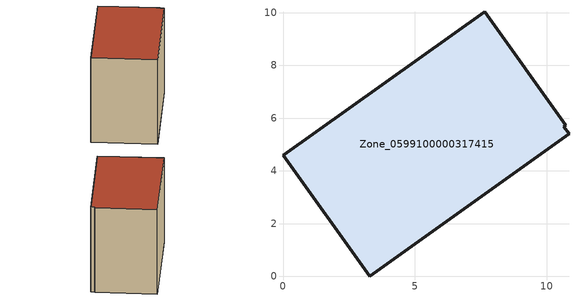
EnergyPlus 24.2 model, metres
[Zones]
Zone_0599100000317415
 floor ground (C_G): 0,4.59 7.65,10.04 10.72,5.73 10.64,5.67 10.84,5.4 3.28,0 z0
 wall outside (C_F): 0,4.59 3.28,0 10.84,5.4 10.64,5.67 10.72,5.73 7.65,10.04 0,4.59 z0:8.07
 roof outside (C_R): 7.65,10.04 0,4.59 3.28,0 10.84,5.4 10.64,5.67 10.72,5.73 z8.07
[BUILDING]
Pand.0599100000317415: North Axis=0; Terrain=City; Loads Convergence Tolerance Value=0.04; Temperature Convergence Tolerance Value=0.4; Solar Distribution=FullExterior; Maximum Number of Warmup Days=25; Minimum Number of Warmup Days=1
[Site:Location]
Rotterdam.The.Hague.AP_ZH_NLD Design_Conditions: Latitude=51.96; Longitude=4.45; Time Zone=1; Elevation=-4.5
[SITE:GROUNDTEMPERATURE:BUILDINGSURFACE]
18, 18, 18, 18, 18, 18, 18, 18, 18, 18, 18, 18
[MATERIAL] Thermal Absorptance=0.9; Solar Absorptance=0.7; Visible Absorptance=0.7
Name | Roughness | Thickness | Conductivity | Density | Specific Heat
G.TC.1975-1991 | MediumSmooth | 0.15 | 0.288461 | 540 | 1210
F.TC.1975-1991 | Rough | 0.3 | 0.230769 | 1920 | 840
R.TC.1975-1991 | MediumRough | 0.2 | 0.153846 | 1500 | 1000
[CONSTRUCTION]
C_G: G.TC.1975-1991
C_F: F.TC.1975-1991
C_R: R.TC.1975-1991
[ZONE]
Zone_0599100000317415: Type=1; Multiplier=1; Ceiling Height=Autocalculate; Volume=Autocalculate; Floor Area=autocalculate; Part of Total Floor Area=Yes
[ZONEINFILTRATION:DESIGNFLOWRATE]
Infil_Zone_0599100000317415: Zone or ZoneList or Space or SpaceList=Zone_0599100000317415; Schedule=AlwaysOn; Design Flow Rate Calculation Method=Flow/Area; Flow Rate per Floor Area=0.003; Constant Term Coefficient=1; Temperature Term Coefficient=0; Velocity Term Coefficient=0; Velocity Squared Term Coefficient=0
[HVACTEMPLATE:ZONE:IDEALLOADSAIRSYSTEM]
Zone_0599100000317415: Maximum Heating Supply Air Temperature=50; Minimum Cooling Supply Air Temperature=13; Maximum Heating Supply Air Humidity Ratio=0.0156; Minimum Cooling Supply Air Humidity Ratio=0.0077; Heating Limit=NoLimit; Cooling Limit=NoLimit; Dehumidification Control Type=ConstantSensibleHeatRatio; Cooling Sensible Heat Ratio=0.7; Dehumidification Setpoint=60; Humidification Control Type=None; Humidification Setpoint=30; Outdoor Air Method=None; Outdoor Air Flow Rate per Person=0.00944; Outdoor Air Flow Rate per Zone Floor Area=0; Outdoor Air Flow Rate per Zone=0; Demand Controlled Ventilation Type=None; Outdoor Air Economizer Type=NoEconomizer; Heat Recovery Type=None; Sensible Heat Recovery Effectiveness=0.7; Latent Heat Recovery Effectiveness=0.65
[ZONECONTROL:THERMOSTAT]
ThermostatControl_Zone_0599100000317415: Zone or ZoneList=Zone_0599100000317415; Control Type Schedule=DualSetpointControlType; Control 1=Thermostat_Zone_0599100000317415; Temperature Difference Between Cutout And Setpoint=0
[THERMOSTATSETPOINT:DUALSETPOINT]
Thermostat_Zone_0599100000317415: Heating Setpoint Temperature Schedule=HeatingSetpoint_Zone_0599100000317415; Cooling Setpoint Temperature Schedule=CoolingSetpoint_Zone_0599100000317415
[SCHEDULE:COMPACT]
HeatingSetpoint_Zone_0599100000317415: Through: 12/31, For: AllDays, Until: 24:00, 21
CoolingSetpoint_Zone_0599100000317415: Through: 12/31, For: AllDays, Until: 24:00, 24
DualSetpointControlType: Through: 12/31, For: AllDays, Until: 24:00, 4
AlwaysOn: Through: 12/31, For: AllDays, Until: 24:00, 1
